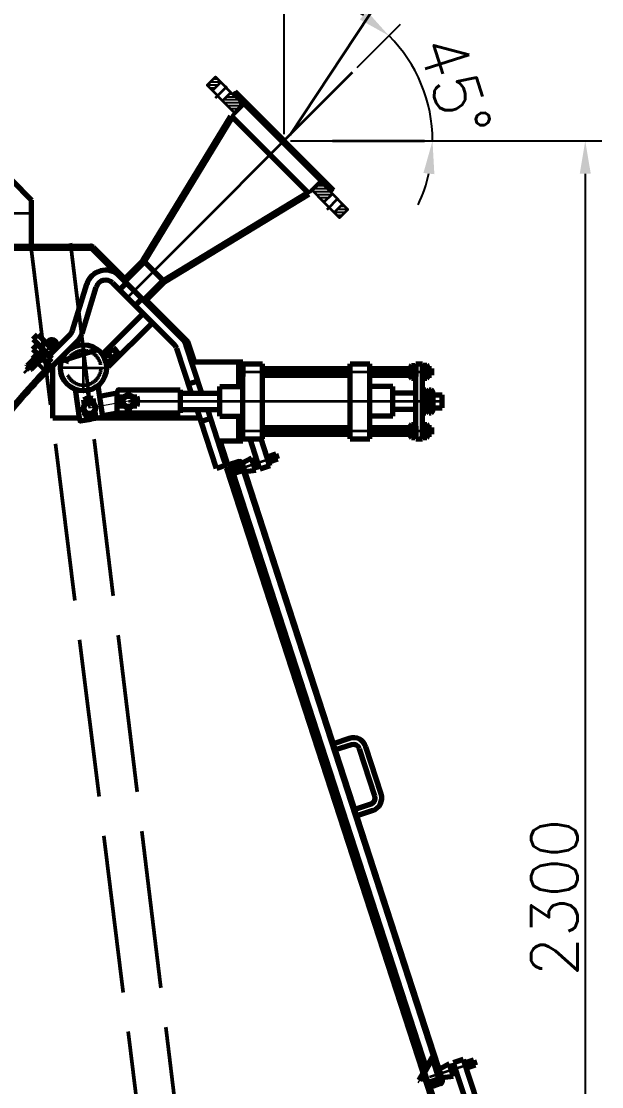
# Model space of a CAD drawing. Extents: x 0 to 8400, y -53 to 5887.
# Drawn here: x 4706 to 5589, y 2937 to 4557 of the extents above; entities that cross this region are included whole.
import ezdxf

# ---------------------------------------------------------------- set-up
doc = ezdxf.new("R2010")
doc.units = 0
doc.header["$LTSCALE"] = 20
doc.header["$PDSIZE"] = -1
for name, pattern in [('ACAD_ISO02W100', [15, 12, -3]), ('ACAD_ISO08W100', [36, 24, -3, 6, -3]), ('CENTER', [2, 1.25, -0.25, 0.25, -0.25])]:
    doc.linetypes.add(name, pattern=pattern)
doc.layers.get('0').update_dxf_attribs({"linetype": 'CONTINUOUS'})
doc.layers.get('DEFPOINTS').update_dxf_attribs({"linetype": 'CONTINUOUS'})
doc.layers.add('GEOM1', color=7, linetype='CONTINUOUS')
for name, color, linetype, lineweight in [('M_EQUIP_A1', 1, 'CONTINUOUS', 35), ('M_EQUIP_D1', 3, 'CONTINUOUS', 35), ('M_EQUIP_E3', 3, 'ACAD_ISO08W100', 35), ('M_EQUIP_E5', 2, 'ACAD_ISO02W100', 50), ('M_EQUIP_E7', 7, 'CONTINUOUS', 70), ('M_EQUIP_E8', 8, 'ACAD_ISO08W100', 18), ('M_EQUIP_H_', 4, 'CONTINUOUS', 25)]:
    doc.layers.add(name, color=color, linetype=linetype, lineweight=lineweight)
doc.styles.add('SIMPLEX', font='simplex')
doc.dimstyles.new('NORDIC-1-35-0', dxfattribs={"dimscale": 20, "dimtxt": 3.5, "dimasz": 2.5, "dimexe": 1.25, "dimexo": 0.5, "dimgap": 0.6, "dimtad": 1, "dimdec": 0, "dimdsep": 46, "dimtxsty": 'SIMPLEX', "dimcen": 2.5, "dimclrd": 256, "dimclre": 256, "dimclrt": 3, "dimadec": 1, "dimazin": 2, "dimtfac": 1, "dimtdec": 0, "dimtmove": 0, "dimatfit": 0, "dimfxl": 0, "dimtolj": 1, "dimtzin": 0, "dimarcsym": 0})

# ---------------------------------------------------------------- blocks, each defined once
blk = doc.blocks.new('*D39')
at = {"layer": 'DEFPOINTS', "color": 0, "linetype": 'Continuous', "lineweight": 35, "transparency": 16777216}
for p in [(5301.2, 4487.7), (5209.9, 4479.1), (5179.3, 4374.8), (5319.1, 4374.8), (4869.5, 4138.7)]:
    blk.add_point(p, dxfattribs=at)
at = {"layer": 'M_EQUIP_D1', "color": 3, "linetype": 'Continuous', "lineweight": -2, "transparency": 16777216}
for p, q in [((5217, 4486.2), (5282.9, 4552.2)), ((5329.1, 4374.8), (5356.4, 4374.8))]:
    blk.add_line(p, q, dxfattribs=at)
for start, end in [(57.7096, 70.4193), (0, 45), (334.5807, 347.2904)]:
    blk.add_arc((5105.6, 4374.8), 225.9, start, end, dxfattribs=at)
at = {"layer": 'M_EQUIP_D1', "color": 3, "linetype": 'Continuous', "lineweight": 35, "transparency": 16777216}
for points in [[(5231.4, 4572.2), (5221, 4559.2), (5265.3, 4534.5)], [(5317.6, 4326), (5334.2, 4324.2), (5331.4, 4374.8)]]:
    blk.add_solid(points, dxfattribs=at)
at = {"layer": 'M_EQUIP_D1', "color": 3, "linetype": 'Continuous', "lineweight": 35, "transparency": 16777216, "insert": (5365.6, 4457.6), "char_height": 70, "attachment_point": 5, "rotation": 287.668, "style": 'SIMPLEX'}
blk.add_mtext('\\A1;45°', dxfattribs=at)
blk = doc.blocks.new('*X9')
at = {"color": 0, "linetype": 'Continuous'}
for p, q in [((588.1, 876.6), (591.3, 879.8)), ((588.1, 872.3), (591.3, 875.5)), ((753.2, 880.4), (753.4, 880.6)), ((753.2, 876.2), (756, 879.1)), ((753.2, 872), (756.4, 875.2)), ((583.5, 850.8), (591.3, 858.5)), ((588.1, 868.1), (591.3, 871.3)), ((588.1, 863.8), (591.3, 867)), ((588.1, 859.6), (591.3, 862.8)), ((753.2, 867.7), (756.4, 870.9)), ((753.2, 863.5), (756.4, 866.7)), ((753.2, 859.2), (756.4, 862.4)), ((753.6, 855.4), (756.4, 858.2)), ((566.2, 854.7), (566.3, 854.8)), ((566.5, 850.8), (570.5, 854.8)), ((570.7, 850.8), (574.7, 854.8)), ((575, 850.8), (579, 854.8)), ((579.2, 850.8), (583.2, 854.8)), ((755.2, 852.8), (757.7, 855.3)), ((757.8, 851.2), (761.4, 854.8)), ((761.7, 850.8), (765.7, 854.8)), ((765.9, 850.8), (769.9, 854.8)), ((770.1, 850.8), (774.1, 854.8)), ((774.4, 850.8), (778.2, 854.6))]:
    blk.add_line(p, q, dxfattribs=at)
blk = doc.blocks.new('10230721')
at = {"layer": 'GEOM1', "color": 7, "linetype": 'Continuous'}
for p, q in [((-84.1, -1.8), (-80.9, 0)), ((81, 0), (-80.9, 0)), ((81, 0), (84.2, -1.8)), ((-106, -30), (-106, -26)), ((106, -30), (-106, -30)), ((106, -26), (106, -30))]:
    blk.add_line(p, q, dxfattribs=at)
at = {"layer": 'GEOM1', "color": 1, "linetype": 'CENTER'}
for p in [(0, 4), (0, -34)]:
    blk.add_line(p, (0, -21), dxfattribs=at)
at = {"layer": 'GEOM1', "color": 7, "linetype": 'Continuous'}
for points in [[(-106, -30), (-87.9, -30, 0.414214), (-80.9, -23), (-80.9, 0)], [(81, 0), (81, -23, 0.414214), (88, -30), (106, -30)], [(-106, -26), (-87.1, -26, 0.414214), (-84.1, -23), (-84.1, -1.8)], [(84.2, -1.8), (84.2, -23, 0.414214), (87.2, -26), (106, -26)]]:
    blk.add_lwpolyline(points, format="xyb", dxfattribs=at)
at = {"layer": 'M_EQUIP_H_', "color": 4, "linetype": 'Continuous'}
blk.add_blockref('*X9', (-672.2, -880.8), dxfattribs=at)
blk = doc.blocks.new('*X11')
at = {"color": 0, "linetype": 'Continuous'}
for p, q in [((515.3, 878), (526.7, 889.4)), ((515.3, 884.4), (520.3, 889.4)), ((515.3, 871.7), (526.8, 883.2)), ((521.4, 871.4), (526.8, 876.8)), ((548.8, 873.3), (564.9, 889.4)), ((548.8, 879.7), (558.5, 889.4)), ((548.8, 886.1), (552.1, 889.4)), ((553.2, 871.4), (571.2, 889.4)), ((559.6, 871.4), (573.6, 885.5)), ((566, 871.4), (573.6, 879.1)), ((741.9, 888.3), (743.1, 889.4)), ((741.9, 881.9), (749.4, 889.4)), ((742.4, 876), (755.8, 889.4)), ((745.5, 872.8), (762.1, 889.4)), ((750.5, 871.4), (766.8, 887.7)), ((756.9, 871.4), (766.8, 881.3)), ((763.2, 871.4), (766.8, 875)), ((788.8, 884.2), (794, 889.4)), ((788.8, 877.9), (800.3, 889.4)), ((788.8, 871.5), (800.3, 883)), ((795.1, 871.4), (800.3, 876.7))]:
    blk.add_line(p, q, dxfattribs=at)
blk = doc.blocks.new('10351845')
at = {"layer": 'M_EQUIP_A1', "color": 1, "linetype": 'CENTER'}
for p, q in [((-120, 17.5), (-120, -9.5)), ((120, 17.5), (120, -9.5)), ((0, 0), (0, -9.5))]:
    blk.add_line(p, q, dxfattribs=at)
at = {"layer": 'M_EQUIP_A1', "color": 7, "linetype": 'Continuous'}
for p, q in [((-131, 13), (-109, 13)), ((109, 13), (131, 13)), ((-109, -5), (-131, -5)), ((89.1, -5), (-89.1, -5)), ((131, -5), (109, -5))]:
    blk.add_line(p, q, dxfattribs=at)
for points in [[(-131, -5), (-142.5, -5), (-142.5, 13), (-131, 13)], [(-89.1, -5), (-109, -5), (-109, 13), (-84.1, 13), (-84.1, 0)], [(84.1, 13), (109, 13), (109, -5), (89.1, -5), (84.1, 0)], [(131, 13), (142.5, 13), (142.5, -5), (131, -5)]]:
    blk.add_lwpolyline(points, close=True, dxfattribs=at)
at = {"layer": 'M_EQUIP_H_', "color": 4, "linetype": 'Continuous'}
blk.add_blockref('*X11', (-657.8, -876.4), dxfattribs=at)
blk = doc.blocks.new('*D40')
at = {"layer": 'DEFPOINTS', "color": 0, "linetype": 'Continuous', "lineweight": 35, "transparency": 16777216}
for p in [(5105.7, 4374.9), (5419.6, 2074.9), (5563.6, 2074.9)]:
    blk.add_point(p, dxfattribs=at)
at = {"layer": 'M_EQUIP_D1', "color": 3, "linetype": 'Continuous', "lineweight": -2, "transparency": 16777216}
for p, q in [((5115.7, 4374.9), (5588.6, 4374.9)), ((5563.6, 4324.9), (5563.6, 2124.9)), ((5429.6, 2074.9), (5588.6, 2074.9))]:
    blk.add_line(p, q, dxfattribs=at)
at = {"layer": 'M_EQUIP_D1', "color": 3, "linetype": 'Continuous', "lineweight": 35, "transparency": 16777216}
for points in [[(5555.3, 4324.9), (5572, 4324.9), (5563.6, 4374.9)], [(5555.3, 2124.9), (5572, 2124.9), (5563.6, 2074.9)]]:
    blk.add_solid(points, dxfattribs=at)
at = {"layer": 'M_EQUIP_D1', "color": 3, "linetype": 'Continuous', "lineweight": 35, "transparency": 16777216, "insert": (5516.6, 3224.9), "char_height": 70, "attachment_point": 5, "rotation": 90, "style": 'SIMPLEX'}
blk.add_mtext('\\A1;2300', dxfattribs=at)
blk = doc.blocks.new('*D41')
at = {"layer": 'DEFPOINTS', "color": 0, "linetype": 'Continuous', "lineweight": 35, "transparency": 16777216}
for p in [(4070.7, 4849.1), (5105.7, 4374.9), (4070.7, 4200.5)]:
    blk.add_point(p, dxfattribs=at)
at = {"layer": 'M_EQUIP_D1', "color": 3, "linetype": 'Continuous', "lineweight": -2, "transparency": 16777216}
for p, q in [((4070.7, 4210.5), (4070.7, 4874.1)), ((5105.7, 4384.9), (5105.7, 4874.1)), ((5055.7, 4849.1), (4120.7, 4849.1))]:
    blk.add_line(p, q, dxfattribs=at)
at = {"layer": 'M_EQUIP_D1', "color": 3, "linetype": 'Continuous', "lineweight": 35, "transparency": 16777216}
for points in [[(4120.7, 4857.5), (4120.7, 4840.8), (4070.7, 4849.1)], [(5055.7, 4857.5), (5055.7, 4840.8), (5105.7, 4849.1)]]:
    blk.add_solid(points, dxfattribs=at)
at = {"layer": 'M_EQUIP_D1', "color": 3, "linetype": 'Continuous', "lineweight": 35, "transparency": 16777216, "insert": (4588.2, 4896.1), "char_height": 70, "attachment_point": 5, "style": 'SIMPLEX'}
blk.add_mtext('\\A1;1035', dxfattribs=at)

msp = doc.modelspace()

# ---------------------------------------------------------------- linework, layer by layer
at = {"layer": 'DEFPOINTS', "color": 0, "linetype": 'ByBlock'}
for p in [(5174, 4331.1), (5175.2, 4309)]:
    msp.add_point(p, dxfattribs=at)
at = {"layer": 'M_EQUIP_D1', "linetype": 'Continuous', "lineweight": 35}
for p, q in [((5340, 4726), (5115, 4384)), ((4869.5, 4138.7), (5209.9, 4479.1))]:
    msp.add_line(p, q, dxfattribs=at)
at = {"layer": 'M_EQUIP_E3', "color": 3, "linetype": 'Continuous', "lineweight": 35}
for p, q in [((5179.3, 4374.8), (5319.1, 4374.8)), ((4724, 4073.4), (4731.1, 4080.5)), ((4760, 4072.1), (4710, 4022)), ((4745.3, 4066.3), (4745.1, 4066.4)), ((4760, 4057.4), (4745.3, 4072.1)), ((4755.8, 4055.7), (4754.3, 4057.3)), ((4755.8, 4055.7), (4755.8, 4058)), ((4852.3, 4051.2), (4844.8, 4058.7)), ((4728.3, 4045.3), (4714.8, 4031.9)), ((4720.9, 4027.3), (4715.2, 4032.9)), ((4733.2, 4040.3), (4719.8, 4026.9)), ((4727.9, 4045.7), (4733.6, 4040)), ((4805.9, 3995.3), (4809.9, 3968.6)), ((5332, 3988), (5346, 3988)), ((5332.4, 3970), (5346, 3970)), ((5091.6, 3893.6), (5026.9, 3872.6)), ((5391.7, 2972.8), (5327, 2951.8))]:
    msp.add_line(p, q, dxfattribs=at)
at = {"layer": 'M_EQUIP_E3', "linetype": 'ACAD_ISO08W100', "lineweight": 35}
for p, q in [((4621.7, 4264.9), (4721.7, 4264.9)), ((5037, 4023.8), (5329.7, 4023.8)), ((4869, 3979), (5346, 3979)), ((5037, 3934.1), (5329.7, 3934.1))]:
    msp.add_line(p, q, dxfattribs=at)
at = {"layer": 'M_EQUIP_E3', "color": 3, "linetype": 'Continuous', "lineweight": 35, "ltscale": 0.2}
for p, q in [((4800.7, 3994.9), (4800.7, 4064.9)), ((4800.7, 4029.9), (4765.7, 4029.9)), ((4800.7, 4029.9), (4835.7, 4029.9))]:
    msp.add_line(p, q, dxfattribs=at)
at = {"layer": 'M_EQUIP_E3', "linetype": 'Continuous'}
for p, q in [((4847.4, 4059), (4846, 4057.6)), ((4852.2, 4054.2), (4850.8, 4052.8))]:
    msp.add_line(p, q, dxfattribs=at)
at = {"layer": 'M_EQUIP_E3', "linetype": 'ACAD_ISO08W100', "lineweight": 35}
for centre, radius, start, end in [((5313.2, 3427), 1011.8, 137.444, 236.6382), ((5359.4, 3421.2), 895, 140.8994, 249.1006)]:
    msp.add_arc(centre, radius, start, end, dxfattribs=at)
at = {"layer": 'M_EQUIP_E5', "linetype": 'ACAD_ISO02W100', "lineweight": 50}
for p, q in [((4721.3, 4212), (4883.8, 2897.6)), ((4780.8, 4219.3), (4941.6, 2898.1)), ((5326.3, 2941.2), (5021.8, 3877.9))]:
    msp.add_line(p, q, dxfattribs=at)
at = {"layer": 'M_EQUIP_E5', "color": 2, "linetype": 'ACAD_ISO02W100', "lineweight": 50, "ltscale": 0.2}
msp.add_line((4747, 4050.4), (4754.1, 4057.5), dxfattribs=at)
at = {"layer": 'M_EQUIP_E5', "color": 2, "linetype": 'Continuous', "lineweight": 50}
msp.add_line((4723.9, 4044.2), (4745, 4023), dxfattribs=at)
at = {"layer": 'M_EQUIP_E5', "color": 2, "linetype": 'ACAD_ISO02W100', "lineweight": 50, "ltscale": 0.3}
msp.add_circle((4800.7, 4029.9), 26.5, dxfattribs=at)
at = {"layer": 'M_EQUIP_E5', "linetype": 'ACAD_ISO02W100', "lineweight": 50}
for radius, start, end in [(865, 135.5916, 254.2668), (860, 134.9292, 254.9292), (871, 140.8552, 249.1448)]:
    msp.add_arc((5359.4, 3421.2), radius, start, end, dxfattribs=at)
at = {"layer": 'M_EQUIP_E7', "linetype": 'Continuous'}
for p, q in [((5030.7, 4449.8), (5180.6, 4299.9)), ((4891.4, 4193.2), (4907.7, 4176.9)), ((4731.1, 4080.5), (4755.8, 4055.7)), ((4748.8, 4048.6), (4780.5, 4080.4)), ((4752.3, 4031), (4791.1, 4069.8)), ((4739.8, 4057.6), (4715.2, 4032.9)), ((4745.5, 4051.9), (4720.9, 4027.3)), ((4767.3, 4040.3), (4822.1, 4057.6)), ((4829.6, 4050.6), (4833.1, 4047)), ((4833.1, 4047), (4846.3, 4060.1)), ((4835.9, 4034.8), (4853.7, 4052.6)), ((4845.3, 4044.2), (4837.9, 4051.5)), ((4846, 4057.6), (4846.4, 4058.9)), ((4850.8, 4052.8), (4846, 4057.6)), ((4849.8, 4056.6), (4846.3, 4060.1)), ((4846.4, 4058.9), (4847, 4059.4)), ((4852.1, 4053.2), (4846.4, 4058.9)), ((4853.7, 4052.6), (4849.8, 4056.6)), ((4852.1, 4053.2), (4850.8, 4052.8)), ((4852.6, 4053.8), (4852.1, 4053.2)), ((4714.8, 4031.9), (4715.2, 4032.9)), ((4719.8, 4026.9), (4714.8, 4031.9)), ((4745.2, 4038), (4752.3, 4045.1)), ((4745.2, 4038), (4752.3, 4031)), ((4835.9, 4034.8), (4839, 4031.7)), ((4720.9, 4027.3), (4719.8, 4026.9))]:
    msp.add_line(p, q, dxfattribs=at)
at = {"layer": 'M_EQUIP_E7', "linetype": 'Continuous', "lineweight": 70}
for p, q in [((4891.2, 4192.9), (5024.7, 4412.5)), ((4893.5, 4191), (5027.2, 4410.9)), ((4691.7, 4314.9), (4721.7, 4284.9)), ((4921.8, 4162.8), (5141.7, 4296.4)), ((4924, 4160.6), (5143.3, 4293.9)), ((4265.3, 4211.9), (4811.4, 4211.9)), ((4439.5, 4214.9), (4811.5, 4214.9)), ((4813.7, 4211), (4822.6, 4202.1)), ((4815.7, 4213.2), (4863.6, 4165.3)), ((4822, 4202.7), (4952.3, 4072.3)), ((4861.5, 4163.2), (4891.4, 4193.2)), ((4863.8, 4161.3), (4893.5, 4191)), ((4891.4, 4193.2), (4907.7, 4176.9)), ((4855.3, 4171.2), (4855.4, 4171.1)), ((4892.1, 4133), (4921.8, 4162.8)), ((4924, 4160.6), (4907.7, 4176.9)), ((4923.9, 4160.6), (4907.7, 4176.9)), ((4784.2, 4086.6), (4805.6, 4157)), ((4798.6, 4082.3), (4820, 4152.7)), ((4844.9, 4158.9), (4898.5, 4105.3)), ((4855.3, 4148.6), (4865.9, 4159.2)), ((4894.2, 4130.9), (4923.9, 4160.6)), ((4899.2, 4135.9), (4923.9, 4160.6)), ((4879.3, 4124.5), (4890, 4135.1)), ((4896.1, 4132.8), (4958.5, 4070.3)), ((4829.6, 4050.6), (4891.4, 4112.4)), ((4839, 4031.7), (4905.5, 4098.2)), ((4898.5, 4105.3), (4938.9, 4065)), ((4724, 4073.4), (4731.1, 4080.5)), ((4723.9, 4058.4), (4730.9, 4065.4)), ((4724, 4073.4), (4752.3, 4045.1)), ((4969.4, 4039), (4960, 4068)), ((4723.9, 4058.4), (4732.6, 4049.6)), ((4965.1, 3991.5), (4942.5, 4059.1)), ((4980.9, 3991.5), (4956.8, 4063.8)), ((4745.1, 4037.1), (4752.1, 4044.2)), ((4753.9, 3953.2), (4753.9, 4032.6)), ((4965, 4039), (5043, 4039)), ((5037, 4001.5), (5037, 4039)), ((5043, 3919), (5043, 4039)), ((5043, 3920), (5043, 4038)), ((5043, 4037), (5043, 4016.5)), ((5043, 4036), (5073, 4036)), ((5043, 3925), (5043, 4033)), ((5073, 3922), (5073, 4036)), ((5206, 3922), (5206, 4036)), ((5206, 4036), (5236, 4036)), ((5236, 3922), (5236, 4036)), ((5299.3, 4033.7), (5304.6, 4033.7)), ((5306, 4036), (5316, 4036)), ((5317.3, 4033.9), (5322.6, 4033.9)), ((5073, 4029), (5206, 4029)), ((5073, 4019), (5206, 4019)), ((5236, 4029), (5297.7, 4029)), ((5236, 4019), (5297.2, 4019)), ((5298, 4031.2), (5298, 4016.5)), ((5299.3, 4028.8), (5304.6, 4028.8)), ((5299.3, 4018.9), (5304.6, 4018.9)), ((5306, 4031.2), (5306, 4016.5)), ((5316, 4031.4), (5316, 4016.6)), ((5317.3, 4028.9), (5322.6, 4028.9)), ((5317.3, 4019.1), (5322.6, 4019.1)), ((5323.9, 4019), (5329.7, 4019)), ((5324, 4031.4), (5324, 4016.6)), ((5324.1, 4029), (5329.7, 4029)), ((5329.7, 4029), (5329.7, 4019)), ((4822.5, 4002.5), (4829.6, 3955.3)), ((4974.8, 4009.8), (4960.5, 4005.1)), ((5008, 4001.5), (5043, 4001.5)), ((5008, 3956.5), (5008, 4001.5)), ((5037, 4004), (5043, 4004)), ((5271, 4001.5), (5236, 4001.5)), ((5271, 3956.5), (5271, 4001.5)), ((5299.3, 4014), (5304.6, 4014)), ((5317.3, 4014.1), (5322.6, 4014.1)), ((4787.9, 3997.3), (4794.9, 3950.2)), ((4852, 3991.2), (4824.9, 3986.5)), ((4852, 3964.5), (4852, 3993.5)), ((4852, 3986), (4862.4, 3986)), ((4855, 3996.5), (4947.8, 3996.5)), ((4875.5, 3986), (4882, 3986)), ((4882, 3972), (4882, 3986)), ((4947.8, 3996.5), (4947.8, 3961.5)), ((4947.8, 3991.5), (5008, 3991.5)), ((5306, 3991.5), (5271, 3991.5)), ((5316, 3992), (5316, 3965.9)), ((5318.6, 3996.4), (5321.2, 3996.4)), ((5318.6, 3987.7), (5321.2, 3987.7)), ((5324, 3992.1), (5324, 3964.9)), ((5326.5, 3996.4), (5329.3, 3996.4)), ((5326.5, 3987.7), (5329.3, 3987.7)), ((5332, 3992), (5332, 3965.9)), ((4800.9, 3981.1), (4814.8, 3983.2)), ((4800.9, 3981.1), (4802, 3974)), ((4814.8, 3983.2), (4815.8, 3976.1)), ((4852, 3972), (4862.4, 3972)), ((4866.2, 3968.2), (4866.2, 3969.2)), ((4868.6, 3967.4), (4867, 3967.4)), ((4868.6, 3971), (4868.6, 3967.4)), ((4869.4, 3971), (4869.4, 3967.4)), ((4869.4, 3967.4), (4870.9, 3967.4)), ((4871.7, 3968.2), (4871.7, 3969.2)), ((4875.5, 3972), (4882, 3972)), ((5043, 3921), (5043, 3979)), ((5318.6, 3970.3), (5321.2, 3970.3)), ((5326.5, 3970.3), (5329.3, 3970.3)), ((4794.5, 3953.2), (4753.9, 3953.2)), ((4794.5, 3953.2), (4755.9, 3953.2)), ((4796.1, 3949.3), (4812.4, 3951.8)), ((4802.4, 3960.3), (4802.9, 3961.2)), ((4804.1, 3958.5), (4802.7, 3959.2)), ((4805.8, 3961.7), (4804.1, 3958.5)), ((4804.3, 3958.8), (4805.5, 3950.7)), ((4806.5, 3961.3), (4804.8, 3958.1)), ((4804.8, 3958.1), (4806.2, 3957.4)), ((4807.3, 3957.7), (4807.8, 3958.6)), ((4828.7, 3954.2), (4812.4, 3951.8)), ((4817.8, 3963.1), (4819.3, 3952.8)), ((4977.8, 3953.2), (4821.9, 3953.2)), ((4977.8, 3953.2), (4821.9, 3953.2)), ((4856.1, 3961.5), (4829.3, 3956.8)), ((4855, 3961.5), (4947.8, 3961.5)), ((4947.8, 3966.5), (5008, 3966.5)), ((4979.5, 3948.2), (4973.4, 3966.5)), ((4994.2, 3953.1), (4979.5, 3948.2)), ((5014.3, 3891.2), (4989.8, 3966.5)), ((5008, 3956.5), (5043, 3956.5)), ((5037, 3919), (5037, 3956.5)), ((5037, 3954), (5043, 3954)), ((5271, 3956.5), (5236, 3956.5)), ((5306, 3966.5), (5271, 3966.5)), ((5318.6, 3961.6), (5321.2, 3961.6)), ((5326.5, 3961.6), (5329.3, 3961.6)), ((5003.2, 3877), (4979.5, 3948.2)), ((5073, 3939), (5206, 3939)), ((5236, 3939), (5298.4, 3939)), ((5298, 3941.4), (5298, 3926.6)), ((5299.3, 3943.9), (5304.6, 3943.9)), ((5299.3, 3938.9), (5304.6, 3938.9)), ((5306, 3941.4), (5306, 3926.6)), ((5316, 3941.4), (5316, 3926.6)), ((5317.3, 3943.9), (5322.6, 3943.9)), ((5317.3, 3938.9), (5322.6, 3938.9)), ((5324, 3941.4), (5324, 3926.6)), ((5324.3, 3939), (5329.7, 3939)), ((5329.7, 3939), (5329.7, 3929)), ((5005, 3919), (5043, 3919)), ((5014.1, 3901.7), (5008.4, 3919)), ((5043, 3922), (5073, 3922)), ((5068.9, 3876), (5054, 3922)), ((5084.1, 3881), (5070.8, 3922)), ((5073, 3929), (5206, 3929)), ((5206, 3922), (5236, 3922)), ((5236, 3929), (5297.9, 3929)), ((5299.3, 3929.1), (5304.6, 3929.1)), ((5299.3, 3924.1), (5304.6, 3924.1)), ((5306, 3922), (5316, 3922)), ((5317.3, 3929.1), (5322.6, 3929.1)), ((5317.3, 3924.1), (5322.6, 3924.1)), ((5324.3, 3929), (5329.7, 3929)), ((5014.1, 3901.7), (5011.2, 3900.8)), ((5017.1, 3892.2), (5014.1, 3901.7)), ((5018, 3879.8), (5014.3, 3891.2)), ((5020.8, 3881), (5017.1, 3892.2)), ((5036.1, 3887.3), (5023.4, 3883.2)), ((5056.4, 3892.7), (5041.9, 3884.9)), ((5062.6, 3873.7), (5056.4, 3892.7)), ((5064.6, 3889.1), (5058.3, 3887)), ((5093.4, 3898.5), (5079.9, 3894.1)), ((5095.9, 3890.9), (5082.3, 3886.4)), ((5095.9, 3890.9), (5093.4, 3898.5)), ((5017.5, 3881.8), (5003.2, 3877)), ((5323.4, 2940.2), (5018.9, 3877)), ((5023.4, 3883.2), (5024.8, 3878.9)), ((5036.8, 3886), (5023.9, 3881.8)), ((5038, 3883.2), (5024.8, 3878.9)), ((5038.9, 3880.3), (5025.6, 3876)), ((5043.6, 3875.5), (5027.6, 3870.3)), ((5027.6, 3870.3), (5322.2, 2964.2)), ((5044.1, 3874.1), (5028.1, 3868.9)), ((5040.7, 3874.6), (5038, 3883.2)), ((5345.3, 2947.5), (5040.9, 3883.9)), ((5346.6, 2948.3), (5042.4, 3884.1)), ((5062.6, 3873.7), (5046.4, 3871.6)), ((5067.1, 3881.5), (5060.7, 3879.4)), ((5084.1, 3881), (5068.9, 3876)), ((5084.1, 3881), (5068.9, 3876)), ((5204.9, 3466.6), (5180.7, 3458.7)), ((5208, 3457.1), (5183.8, 3449.2)), ((5243.8, 3379.2), (5220.6, 3450.7)), ((5253.4, 3382.3), (5230.1, 3453.8)), ((5237.4, 3366.6), (5213.2, 3358.7)), ((5240.5, 3357.1), (5216.3, 3349.2)), ((5332.8, 2985.9), (5310.7, 2947.1)), ((5333.4, 2983.9), (5312, 2946.4)), ((5342.5, 2946.4), (5331.4, 2980.4)), ((5356.5, 2971.9), (5342.2, 2964.1)), ((5356.5, 2971.9), (5362.7, 2952.9)), ((5363, 2973.7), (5384.6, 2907.2)), ((5378.2, 2978.7), (5399.8, 2912.1)), ((5393.6, 2977.6), (5380, 2973.2)), ((5396, 2970), (5382.4, 2965.6)), ((5393.6, 2977.6), (5396, 2970)), ((5310.7, 2947.1), (5312, 2946.4)), ((5341.5, 2949.3), (5328.2, 2944.9)), ((5362.7, 2952.9), (5346.3, 2950.7)), ((5392.6, 2727.4), (5323.4, 2940.2)), ((5392.8, 2727), (5324.4, 2937.4)), ((5395.6, 2727.9), (5327.3, 2938.1)), ((5342.5, 2946.4), (5329.3, 2942.2)), ((5343.2, 2943.5), (5330.3, 2939.3)), ((5330.3, 2939.3), (5330.7, 2937.9)), ((5343.4, 2942), (5330.7, 2937.9))]:
    msp.add_line(p, q, dxfattribs=at)
at = {"layer": 'M_EQUIP_E7', "color": 7, "linetype": 'Continuous', "lineweight": 70}
for p, q in [((5025.1, 4413.1), (5143.9, 4294.3)), ((4739.3, 4057), (4730.9, 4065.4)), ((4730.9, 4065.4), (4752.1, 4044.2)), ((4745, 4065.4), (4744.9, 4065.6)), ((4723.9, 4044.2), (4730.9, 4051.3)), ((4752.1, 4044.2), (4745.4, 4050.9)), ((4738.1, 4044.1), (4745, 4037.1)), ((4745, 4037.1), (4752.1, 4044.2)), ((4752, 4030.1), (4745, 4037.1)), ((5306, 3922), (5306, 4036)), ((5316, 3922), (5316, 4036)), ((5332, 3989), (5346, 3989)), ((5346, 3969), (5346, 3989)), ((5332.4, 3969), (5346, 3969)), ((5364.8, 2968.3), (5358.4, 2966.2)), ((5378.2, 2978.7), (5363, 2973.7)), ((5367.2, 2960.6), (5360.8, 2958.6))]:
    msp.add_line(p, q, dxfattribs=at)
at = {"layer": 'M_EQUIP_E7', "linetype": 'Continuous', "lineweight": 70}
msp.add_lwpolyline([(4721.7, 4215.9), (4721.7, 4284.9)], dxfattribs=at)
at = {"layer": 'M_EQUIP_E7', "linetype": 'Continuous'}
for centre, radius in [((4752.7, 4064.7), 4), ((4838, 4044.3), 5)]:
    msp.add_circle(centre, radius, dxfattribs=at)
at = {"layer": 'M_EQUIP_E7', "linetype": 'Continuous', "lineweight": 70}
for centre, radius in [((4800.7, 4029.9), 35), ((4869, 3979), 8), ((4809.9, 3968.6), 8), ((4809.9, 3968.6), 8), ((4809.9, 3968.6), 8), ((4809.9, 3968.6), 8), ((4867.5, 3968.8), 0.662), ((4870.5, 3968.8), 0.662), ((4803.8, 3960.3), 0.662), ((4806.5, 3958.8), 0.662)]:
    msp.add_circle(centre, radius, dxfattribs=at)
for centre, radius, start, end in [((4811.4, 4208.7), 3.2, 88.5566, 90), ((4811.5, 4208.9), 6, 45, 90), ((4811.4, 4208.7), 3.2, 45, 79.5242), ((4834.3, 4148.3), 30, 47.2808, 163.123), ((4834.3, 4148.3), 15, 45, 163.123), ((4928.3, 4054.4), 15, 18.4349, 45), ((4928.3, 4054.4), 30, 18.4349, 36.7917), ((4954.3, 4066.1), 6, 18.0082, 45), ((5300.9, 4031.2), 2.95, 123.1816, 236.8184), ((5303, 4031.2), 2.95, 303.1816, 56.8184), ((5318.9, 4031.4), 2.95, 123.1816, 236.8184), ((5321, 4031.4), 2.95, 303.1816, 56.8184), ((5307.7, 4023.8), 9.78, 149.7325, 210.2675), ((5300.9, 4016.5), 2.95, 123.1816, 236.8184), ((5296.2, 4023.8), 9.78, 329.7325, 30.2675), ((5303, 4016.5), 2.95, 303.1816, 56.8184), ((5325.7, 4024), 9.78, 149.7325, 210.2675), ((5318.9, 4016.6), 2.95, 123.1816, 236.8184), ((5314.2, 4024), 9.78, 329.7325, 30.2675), ((5321, 4016.6), 2.95, 303.1816, 56.8184), ((4810.2, 3966.7), 17.1, 74.3036, 122.6826), ((4855, 3993.5), 3, 90, 180.0001), ((4869, 3979), 9.6, 290.0285, 249.9715), ((4866.3, 3979), 17.1, 335.8104, 24.1894), ((5320.8, 3992), 4.88, 116.9812, 243.0188), ((5331.5, 3979), 15.5, 145.918, 214.082), ((5319, 3992), 4.88, 296.9812, 63.0188), ((5308.3, 3979), 15.5, 325.918, 34.082), ((5328.7, 3992), 4.88, 116.9812, 243.0188), ((5339.4, 3979), 15.5, 145.918, 214.082), ((5327.1, 3992), 4.88, 296.9812, 63.0188), ((5316.4, 3979), 15.5, 325.918, 34.082), ((4809.9, 3968.6), 9.6, 262.2734, 222.2164), ((4865.4, 3969.2), 0.8, 0, 69.9715), ((4867, 3968.2), 0.8, 180, 270), ((4870.9, 3968.2), 0.8, 270, 0), ((4872.5, 3969.2), 0.8, 110.0285, 180), ((5320.8, 3965.9), 4.88, 116.9812, 243.0188), ((5319, 3965.9), 4.88, 296.9812, 63.0188), ((5328.7, 3965.9), 4.88, 116.9812, 243.0188), ((5327.1, 3965.9), 4.88, 296.9812, 63.0188), ((4803.1, 3959.9), 0.8, 152.2449, 242.2449), ((4802.2, 3961.6), 0.8, 332.2449, 42.2164), ((4806.6, 3958.1), 0.8, 242.2449, 332.2449), ((4808.5, 3958.3), 0.8, 82.2734, 152.2449), ((4828.6, 3955.2), 1, 278.4931, 8.493), ((4855, 3964.5), 3, 180.0001, 270), ((4795.9, 3950.3), 1, 188.493, 278.4931), ((5300.9, 3941.4), 2.95, 123.1816, 236.8184), ((5307.7, 3934), 9.78, 149.7325, 210.2675), ((5303, 3941.4), 2.95, 303.1816, 56.8184), ((5296.2, 3934), 9.78, 329.7325, 30.2675), ((5318.9, 3941.4), 2.95, 123.1816, 236.8184), ((5325.7, 3934), 9.78, 149.7325, 210.2675), ((5321, 3941.4), 2.95, 303.1816, 56.8184), ((5314.2, 3934), 9.78, 329.7325, 30.2675), ((5300.9, 3926.6), 2.95, 123.1816, 236.8184), ((5303, 3926.6), 2.95, 303.1816, 56.8184), ((5318.9, 3926.6), 2.95, 123.1816, 236.8184), ((5321, 3926.6), 2.95, 303.1816, 56.8184), ((5037.6, 3882.5), 5, 18.0082, 108.0082), ((5037.8, 3882.9), 3.2, 18.0082, 108.0082), ((5023.7, 3881.7), 6, 198.0082, 288.0082), ((5023.8, 3881.9), 3.2, 198.0082, 288.0082), ((5211.1, 3447.6), 20, 18.0082, 108.0082), ((5211.1, 3447.6), 10, 18.0082, 108.0082), ((5234.3, 3376.1), 10, 288.0082, 18.0082), ((5234.3, 3376.1), 20, 288.0082, 18.0082), ((5342.2, 2946.5), 3.2, 288.0082, 18.0082), ((5341.8, 2946.7), 5, 288.0082, 18.0082), ((5330.1, 2939.2), 6, 108.0082, 198.0082), ((5330.3, 2939.1), 3.2, 108.0082, 198.0082)]:
    msp.add_arc(centre, radius, start, end, dxfattribs=at)
at = {"layer": 'M_EQUIP_E7', "linetype": 'Continuous'}
for centre, radius, start, end in [((4769.9, 4091), 15, 315, 343.123), ((4769.9, 4091), 30, 315, 343.123), ((4752.7, 4064.7), 8, 283.6436, 166.3564), ((4752.7, 4064.7), 7.5, 281.2858, 168.7142)]:
    msp.add_arc(centre, radius, start, end, dxfattribs=at)
at = {"layer": 'M_EQUIP_E8', "linetype": 'Continuous'}
msp.add_line((4869, 3979), (4809.9, 3968.6), dxfattribs=at)

# ---------------------------------------------------------------- block references
at = {"layer": 'M_EQUIP_A1', "color": 7, "linetype": 'Continuous', "rotation": 134.9999999999997}
msp.add_blockref('10351845', (5098.5, 4367.9), dxfattribs=at)
at = {"layer": 'M_EQUIP_E7', "color": 7, "linetype": 'Continuous', "rotation": 134.9999999999997}
msp.add_blockref('10230721', (5084.5, 4353.7), dxfattribs=at)

# ---------------------------------------------------------------- dimensions: what is measured, and where the dimension line sits
at = {"layer": 'M_EQUIP_D1', "linetype": 'Continuous', "lineweight": 35}
dim = msp.add_linear_dim(base=(4070.7, 4849.1), p1=(5105.7, 4374.9), p2=(4070.7, 4200.5), dimstyle='NORDIC-1-35-0', override={"dimtxsty": 'SIMPLEX'}, dxfattribs=at)
dim.commit()
dim.dimension.update_dxf_attribs({"geometry": '*D41', "text_midpoint": (4588.2, 4896.1)})
dim = msp.add_angular_dim_2l(base=(5301.2, 4487.7), line1=((4869.5, 4138.7), (5209.9, 4479.1)), line2=((5179.3, 4374.8), (5319.1, 4374.8)), dimstyle='NORDIC-1-35-0', override={"dimtxsty": 'SIMPLEX'}, dxfattribs=at)
dim.commit()
dim.dimension.update_dxf_attribs({"geometry": '*D39', "text_midpoint": (5320.8, 4443.3), "dimtype": 162})
dim = msp.add_linear_dim(base=(5563.6, 2074.9), p1=(5105.7, 4374.9), p2=(5419.6, 2074.9), angle=90, dimstyle='NORDIC-1-35-0', override={"dimtxsty": 'SIMPLEX'}, dxfattribs=at)
dim.commit()
dim.dimension.update_dxf_attribs({"geometry": '*D40', "text_midpoint": (5516.6, 3224.9)})

doc.saveas('drawing.dxf')
